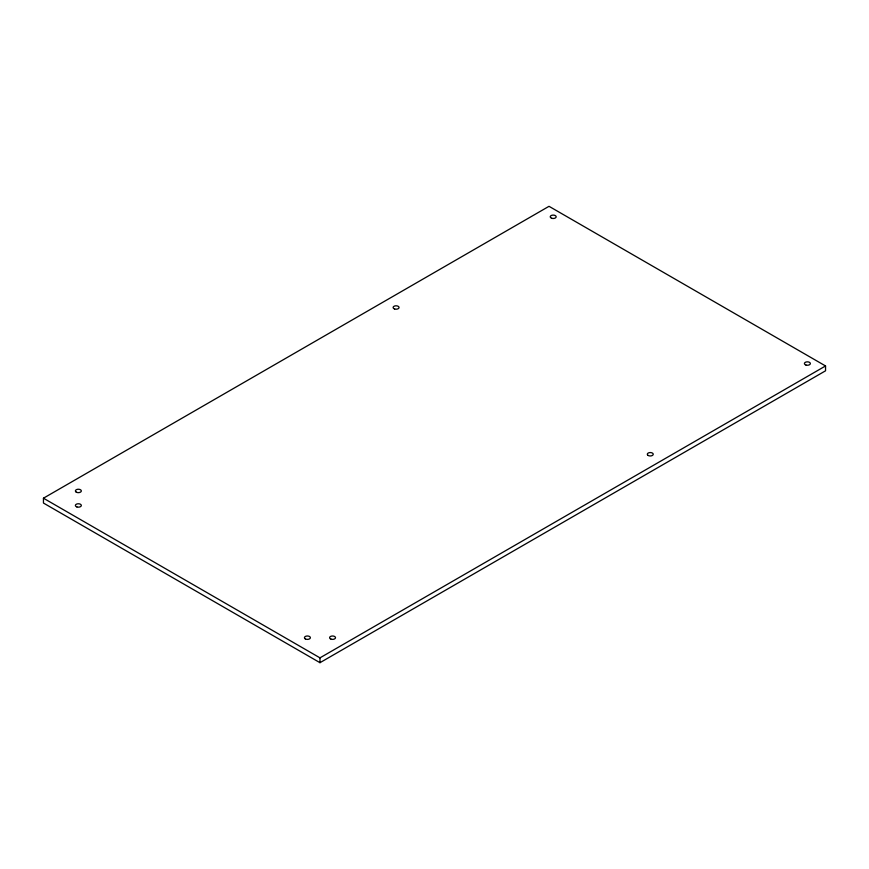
<?xml version="1.0" encoding="UTF-8"?>
<svg xmlns="http://www.w3.org/2000/svg" width="869" height="869" viewBox="0 0 869 869"><rect width="100%" height="100%" fill="white"/><g stroke="black" fill="none" stroke-linecap="round" stroke-linejoin="round"><path stroke-width="1.3" d="M43.45 498.198L549.023 206.311L825.55 365.958L825.55 370.802L319.977 662.689L43.45 503.042L43.45 498.198L319.977 657.855L825.55 365.958M319.977 657.855L319.977 662.689M805.911 365.023A2.965 1.705 0 0 0 810.353 363.546A2.965 1.705 0 0 0 805.911 362.058A2.965 1.705 0 0 0 805.911 365.023M76.266 492.147A2.965 1.705 0 0 0 81.23 491.387A2.965 1.705 0 0 0 77.602 489.29A2.965 1.705 0 0 0 76.266 492.147M305.312 638.9A2.965 1.705 0 0 0 310.266 638.139A2.965 1.705 0 0 0 306.638 636.043A2.965 1.705 0 0 0 305.312 638.9M331.067 639.171A2.965 1.705 0 0 0 335.51 637.694A2.965 1.705 0 0 0 331.067 636.217A2.965 1.705 0 0 0 331.067 639.171M76.885 506.942A2.965 1.705 0 0 0 81.328 505.454A2.965 1.705 0 0 0 76.885 503.977A2.965 1.705 0 0 0 76.885 506.942M648.176 455.465A2.965 1.705 0 0 0 653.14 454.693A2.965 1.705 0 0 0 649.512 452.608A2.965 1.705 0 0 0 648.176 455.465M394.613 308.984A2.965 1.705 0 0 0 399.056 307.507A2.965 1.705 0 0 0 394.613 306.018A2.965 1.705 0 0 0 394.613 308.984M551.728 218.271A2.965 1.705 0 0 0 556.171 216.794A2.965 1.705 0 0 0 551.728 215.316A2.965 1.705 0 0 0 551.728 218.271"/></g></svg>
